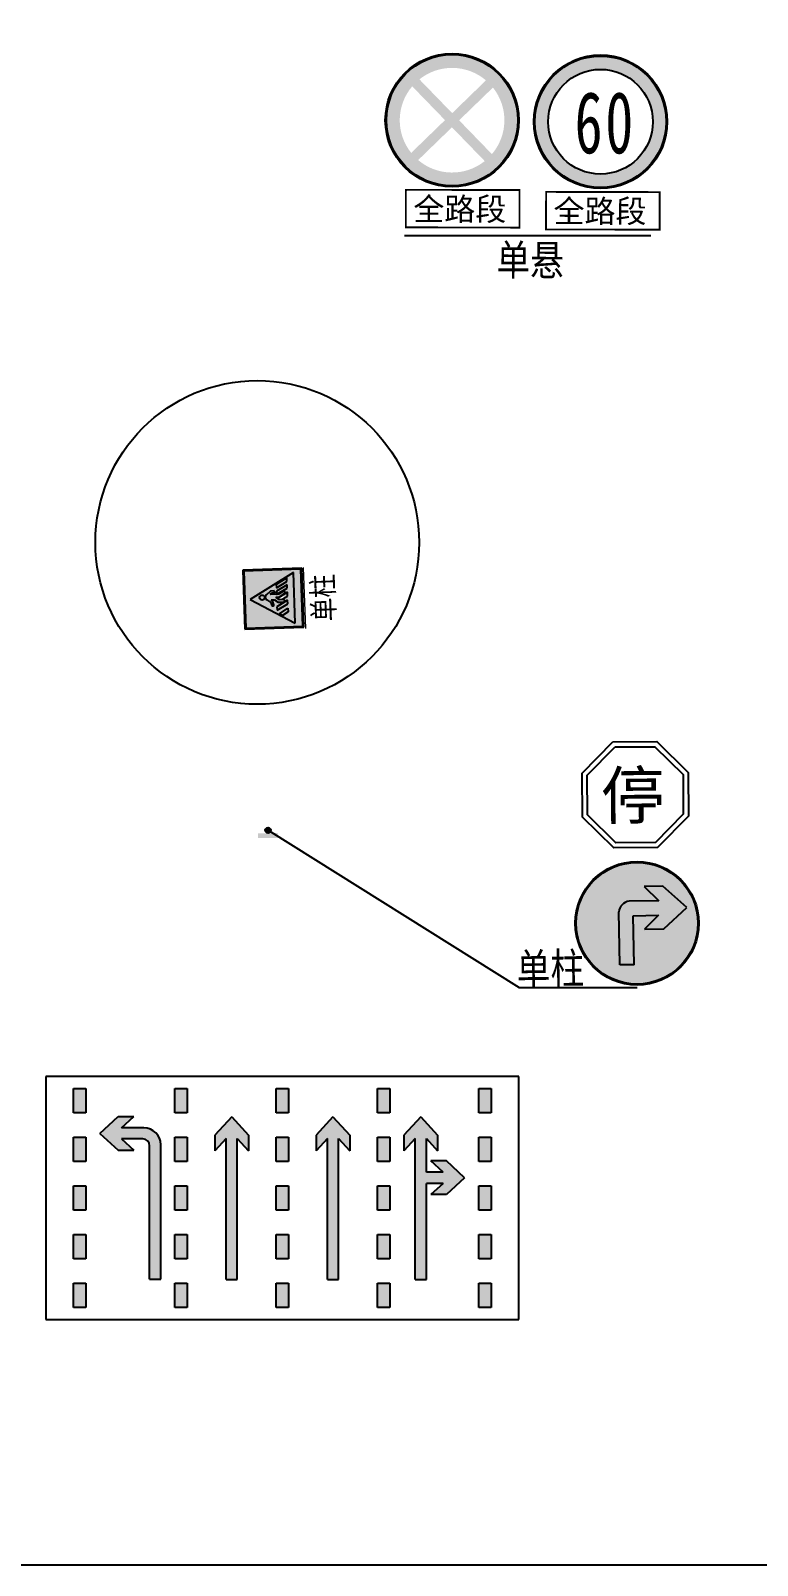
# Model space of a CAD drawing. Header units: millimetres. Extents: x 108070 to 108876, y 12470 to 12955.
# Drawn here: x 108422 to 108457.2, y 12720.9 to 12795.4 of the extents above; entities that cross this region are included whole.
import ezdxf

# ---------------------------------------------------------------- set-up
doc = ezdxf.new("R2010")
doc.units = ezdxf.units.MM
doc.header["$LTSCALE"] = 10
doc.layers.add('@-交通标志', color=7, linetype='CONTINUOUS')
doc.layers.add('@-设计标注', color=7, linetype='CONTINUOUS')
doc.styles.add('标线文字样式', font='simhei.ttf')
doc.styles.add('黑体', font='simhei.ttf')

# ---------------------------------------------------------------- blocks, each defined once
blk = doc.blocks.new('A$C4F5065A2')
at = {"layer": '@-交通标志', "color": 1}
for points in [[(57.87978992587887, 197.613970463397), (139.7341770728235, 197.613970463397), (197.6139692942379, 139.7341782419535), (197.6139692942379, 57.8797910950525), (139.7341770728235, -1.1263909983e-06), (57.87978992587887, -1.1263909983e-06), (-2.2955355234e-06, 57.8797910950525), (-2.2955355234e-06, 139.7341782419535)], [(61.80538213893306, 188.1367525022797), (135.8085848597693, 188.1367525022797), (188.1367513331352, 135.8085860288847), (188.1367513331352, 61.80538330810668), (135.8085848597693, 9.477216834711724), (61.80538213893306, 9.477216834711724), (9.477215665567199, 61.80538330810668), (9.477215665567199, 135.8085860288993)]]:
    blk.add_lwpolyline(points, close=True, dxfattribs=at)
at = {"layer": '@-交通标志', "color": 7, "style": '黑体'}
blk.add_text('停', height=87.15147673553517, dxfattribs=at).set_placement((34.42126248020213, 53.70877413780545))
blk = doc.blocks.new('A$C5B26788E')
at = {"layer": '@-交通标志'}
h = blk.add_hatch(color=7, dxfattribs=at)
edge = h.paths.add_edge_path(flags=0)
edge.add_arc((2.999999796855263, 3.000000271405952), 2.949999999991716, 90.84636873261128, 450.8463687326113)
edge = h.paths.add_edge_path(flags=0)
edge.add_arc((2.999999796855263, 3.000000271405952), 2.999999999991576, 90.84636873261128, 450.8463687326113)
h = blk.add_hatch(color=5, dxfattribs=at)
edge = h.paths.add_edge_path(flags=0)
edge.add_arc((2.999999796855263, 3.000000271405952), 2.949999999991716, 90.84636873261128, 450.8463687326113)
h = blk.add_hatch(color=256, dxfattribs=at)
edge = h.paths.add_edge_path()
edge.add_line((2.612671546783531, 4.038649704640193), (3.291072596941376, 3.360147339068135))
edge.add_line((3.291072596941376, 3.360147339068135), (3.27715350408107, 4.302345767066072))
edge.add_line((3.27715350408107, 4.302345767066072), (2.233570009222603, 5.417407731405547))
edge.add_line((2.233570009222603, 5.417407731405547), (1.201065784931416, 4.258376001560464))
edge.add_line((1.201065784931416, 4.258376001560464), (1.214423316283501, 3.354190277668749))
edge.add_line((1.214423316283501, 3.354190277668749), (1.908234947753954, 4.056027012424238))
edge.add_line((1.908234947753954, 4.056027012424238), (1.918730165445595, 2.612627817876273))
edge.add_ellipse((2.511213884863537, 2.718129018754553), major_axis=(-0.4255393412829754, 0.4255393412829755), ratio=0.9999999999552934, start_angle=55.09660470038499, end_angle=128.8823370456881)
edge.add_line((2.447079325400409, 2.119752698175944), (5.018493077426683, 2.173511002076339))
edge.add_line((5.018493077426683, 2.173511002076339), (5.022123559494503, 2.854593070325791))
edge.add_line((5.022123559494503, 2.854593070325791), (2.630685520518455, 2.819264367657524))
edge.add_line((2.630685520518455, 2.819264367657524), (2.612671546783531, 4.038649704640193))
at = {"layer": '@-交通标志', "color": 7}
for p, q in [((2.233570009222603, 5.417407731405547), (1.201065784931416, 4.258376001560464)), ((3.27715350408107, 4.302345767066072), (2.233570009222603, 5.417407731405547)), ((1.201065784931416, 4.258376001560464), (1.214423316283501, 3.354190277668749)), ((1.214423316283501, 3.354190277668749), (1.908234947753954, 4.056027012424238)), ((1.908234947753954, 4.056027012424238), (1.918730165445595, 2.612627817876273)), ((2.612671546783531, 4.038649704640193), (3.291072596941376, 3.360147339068135)), ((2.630685520518455, 2.819264367657524), (2.612671546783531, 4.038649704640193)), ((3.291072596941376, 3.360147339068135), (3.27715350408107, 4.302345767066072)), ((5.022123559494503, 2.854593070325791), (2.630685520518455, 2.819264367657524)), ((5.022123559494503, 2.854593070325791), (5.018493077426683, 2.173511002076339)), ((5.018493077426683, 2.173511002076339), (2.447079325400409, 2.119752698175944))]:
    blk.add_line(p, q, dxfattribs=at)
at = {"layer": '@-交通标志'}
blk.add_circle((2.999999796855263, 3.000000271405952), 2.999999999991576, dxfattribs=at)
at = {"layer": '@-交通标志', "color": 5}
blk.add_circle((2.999999796855263, 3.000000271405952), 2.949999999991716, dxfattribs=at)
at = {"layer": '@-交通标志', "color": 7}
blk.add_ellipse((2.511213884863537, 2.718129018754553), major_axis=(-0.4255393412829754, 0.4255393412829755), ratio=0.9999999999552934, start_param=0.9616171586915021, end_param=2.249421129112319, dxfattribs=at)
blk = doc.blocks.new('A$C4A21586F')
at = {"layer": '@-交通标志'}
h = blk.add_hatch(color=1, dxfattribs=at)
h.paths.add_polyline_path([(6.376448228402296, 3.811885917957625, 1), (0.1035507911874447, 2.668113898418596, 1)])
h.paths.add_polyline_path([(1.022139779670397, 4.478350030656657), (2.901919610245386, 3.178355933565399), (1.601925514085451, 1.298576101593426, -0.3591401710586823)], flags=16)
h.paths.add_polyline_path([(2.001649386627832, 1.022140174105516), (3.301643482787767, 2.901920006077489), (5.181423320813337, 1.60192590852057, -0.3591401710587594)], flags=16)
h.paths.add_polyline_path([(1.298575706226984, 4.878073907855651, -0.3591401710587594), (4.478349632961908, 5.457859642270705), (3.178355536801973, 3.578079810764393)], flags=16)
h.paths.add_polyline_path([(3.578079409344355, 3.301643883276483), (4.87807351295487, 5.181423714782795, -0.3591401710586037), (5.457859247369925, 2.001649785719565)], flags=16)
at = {"layer": '@-交通标志', "color": 1}
for radius in [3.239999999891225, 3.188159999892965]:
    blk.add_circle((3.23999950979487, 3.239999908420941, 646.5399999999998), radius, dxfattribs=at)
blk = doc.blocks.new('A$C75DF3F3A')
at = {"layer": '@-交通标志', "rotation": 348.7900695939078}
blk.add_blockref('A$C4A21586F', (-0.568177147913957, 0.6915635196510266), dxfattribs=at)
blk = doc.blocks.new('A$C4EC147D4')
at = {"layer": '@-交通标志', "const_width": 0.0899999999969785, "elevation": 646.5399999999998}
blk.add_lwpolyline([(0.04877985588973388, 1.879081205814146), (5.563447900334722, 1.86792056633567), (5.559758842995507, 0.04509094027343963), (0.04509079856507014, 0.05625157974645845)], close=True, dxfattribs=at)
at = {"layer": '@-交通标志', "style": '黑体'}
blk.add_text('全路段', height=1.102898292757679, rotation=359.8840445647007, dxfattribs=at).set_placement((0.4072755151282763, 0.3967908473168791, 646.5399999999998))
blk = doc.blocks.new('A$C369A65E7')
at = {"layer": '@-交通标志'}
h = blk.add_hatch(color=1, dxfattribs=at)
h.paths.add_polyline_path([(3.257480508240405, 6.428112427105589, 1), (3.22252004762413, 0.05188826919038547, 1)])
h.paths.add_polyline_path([(3.253927612313419, 5.780122167696391, 1), (3.226072936158744, 0.6998785295927519, 1)], flags=16)
at = {"layer": '@-交通标志', "color": 1}
for radius in [3.239999999891225, 3.188159999892965, 2.540159999914719]:
    blk.add_circle((3.240000277888612, 3.240000347919704, 646.5399999999998), radius, dxfattribs=at)
blk = doc.blocks.new('A$C61B13433')
at = {"layer": '@-交通标志', "linetype": 'ByBlock', "lineweight": -3}
for points in [[(0.1324567483885739, 0, 1), (-0.1324567483885739, 0, 1)], [(0.5444273818575311, -0.2349370551073662), (0.4803246297815349, -0.007809696993717807), (-0.4397338052804116, -0.2674802106848801), (-0.3756310532044154, -0.4946075687985285)]]:
    blk.add_hatch(color=14, dxfattribs=at).paths.add_polyline_path(points)
at = {"layer": '@-交通标志', "color": 14}
blk.add_circle((0, 0), 0.1324567483885739, dxfattribs=at)
blk = doc.blocks.new('A$C56E264BF')
at = {"layer": '@-交通标志'}
h = blk.add_hatch(color=256, dxfattribs=at)
h.paths.add_polyline_path([(1.934357120422646, 11.21271415567026), (1.344214270124212, 11.21271415567026), (1.344214270124212, 10.03242845507339), (1.934357120422646, 10.03242845507339)])
h.paths.add_polyline_path([(1.344214270124212, 7.671857053879648), (1.934357120422646, 7.671857053879648), (1.934357120422646, 8.852142754476517), (1.344214270124212, 8.852142754476517)])
h.paths.add_polyline_path([(1.344214270124212, 5.31128565268591), (1.934357120422646, 5.31128565268591), (1.934357120422646, 6.491571353282779), (1.344214270124212, 6.491571353282779)])
h.paths.add_polyline_path([(1.934357120422646, 4.130999952089041), (1.344214270124212, 4.130999952089041), (1.344214270124212, 2.950714251492172), (1.934357120422646, 2.950714251492172)])
h.paths.add_polyline_path([(1.934357120422646, 1.770428550895303), (1.344214270124212, 1.770428550895303), (1.344214270124212, 0.5901428502984345), (1.934357120422646, 0.5901428502984345)])
h.paths.add_polyline_path([(6.852214206242934, 1.770428550895303), (6.262071355944499, 1.770428550895303), (6.262071355944499, 0.5901428502984345), (6.852214206242934, 0.5901428502984345)])
h.paths.add_polyline_path([(6.852214206242934, 4.130999952089041), (6.262071355944499, 4.130999952089041), (6.262071355944499, 2.950714251492172), (6.852214206242934, 2.950714251492172)])
h.paths.add_polyline_path([(6.852214206242934, 6.491571353282779), (6.262071355944499, 6.491571353282779), (6.262071355944499, 5.31128565268591), (6.852214206242934, 5.31128565268591)])
h.paths.add_polyline_path([(6.852214206242934, 8.852142754476517), (6.262071355944499, 8.852142754476517), (6.262071355944499, 7.671857053879648), (6.852214206242934, 7.671857053879648)])
h.paths.add_polyline_path([(6.852214206242934, 11.21271415567026), (6.262071355944499, 11.21271415567026), (6.262071355944499, 10.03242845507339), (6.852214206242934, 10.03242845507339)])
h.paths.add_polyline_path([(5.032607084489428, 1.967142834328115), (5.573571363929659, 1.967142834328115), (5.573571363929659, 8.491153799730455, 0.4142135623730951), (4.753928516292945, 9.31079664736717), (3.669049243166228, 9.31079664736717), (4.235960169375176, 9.835714171640575), (3.481888749549398, 9.835714171640575), (2.622857112437487, 9.040314507647054), (3.508071387885138, 8.220671660010339), (4.262142807710916, 8.220671660010339), (3.669049243166228, 8.769832367926938), (4.704749945434742, 8.769832367926938, -0.4142135623730951), (5.032607084489428, 8.441975228872252)])
h.paths.add_polyline_path([(8.745589184283745, 8.78952204091729), (8.745589184283745, 8.417732045229059), (8.745589184283745, 1.967142834328115), (9.286553463723976, 1.967142834328115), (9.286553463723976, 8.78952204091729), (9.835714171640575, 8.196428476367146), (9.835714171640575, 8.950499896192923), (9.01607132400386, 9.835714171640575), (8.196428476367146, 8.950499896192923), (8.196428476367146, 8.196428476367146)])
h.paths.add_polyline_path([(11.17992844176479, 10.03242845507339), (11.77007129206322, 10.03242845507339), (11.77007129206322, 11.21271415567026), (11.17992844176479, 11.21271415567026)])
h.paths.add_polyline_path([(11.17992844176479, 7.671857053879648), (11.77007129206322, 7.671857053879648), (11.77007129206322, 8.852142754476517), (11.17992844176479, 8.852142754476517)])
h.paths.add_polyline_path([(11.17992844176479, 5.31128565268591), (11.77007129206322, 5.31128565268591), (11.77007129206322, 6.491571353282779), (11.17992844176479, 6.491571353282779)])
h.paths.add_polyline_path([(11.77007129206322, 4.130999952089041), (11.17992844176479, 4.130999952089041), (11.17992844176479, 2.950714251492172), (11.77007129206322, 2.950714251492172)])
h.paths.add_polyline_path([(11.17992844176479, 1.770428550895303), (11.17992844176479, 0.5901428502984345), (11.77007129206322, 0.5901428502984345), (11.77007129206322, 1.770428550895303)])
h.paths.add_polyline_path([(14.20441054954426, 8.78952204091729), (14.75357125746086, 8.196428476367146), (14.75357125746086, 8.950499896192923), (13.93392840982415, 9.835714171640575), (13.11428556218743, 8.950499896192923), (13.11428556218743, 8.196428476367146), (13.66344627010403, 8.78952204091729), (13.66344627010403, 8.417732045229059), (13.66344627010403, 1.967142834328115), (14.20441054954426, 1.967142834328115)])
h.paths.add_polyline_path([(16.09778552758507, 10.03242845507339), (16.68792837788351, 10.03242845507339), (16.68792837788351, 11.21271415567026), (16.09778552758507, 11.21271415567026)])
h.paths.add_polyline_path([(16.09778552758507, 7.671857053879648), (16.68792837788351, 7.671857053879648), (16.68792837788351, 8.852142754476517), (16.09778552758507, 8.852142754476517)])
h.paths.add_polyline_path([(16.09778552758507, 5.31128565268591), (16.68792837788351, 5.31128565268591), (16.68792837788351, 6.491571353282779), (16.09778552758507, 6.491571353282779)])
h.paths.add_polyline_path([(16.09778552758507, 2.950714251492172), (16.68792837788351, 2.950714251492172), (16.68792837788351, 4.130999952089041), (16.09778552758507, 4.130999952089041)])
h.paths.add_polyline_path([(16.68792837788351, 1.770428550895303), (16.09778552758507, 1.770428550895303), (16.09778552758507, 0.5901428502984345), (16.68792837788351, 0.5901428502984345)])
h = blk.add_hatch(color=256, dxfattribs=at)
h.paths.add_polyline_path([(18.46655335725518, 8.78952204091729), (19.01571406517178, 8.196428476367146), (19.01571406517178, 8.950499896192923), (18.19607121753506, 9.835714171640575), (17.37642836989835, 8.950499896192923), (17.37642836989835, 8.196428476367146), (17.92558907781495, 8.78952204091729), (17.92558907781495, 8.417732045229059), (17.92558907781495, 1.967142834328115), (18.46655335725518, 1.967142834328115), (18.46655335725518, 6.614517780428287), (19.28095049066178, 6.614517780428287), (18.68785692611709, 6.065357072511688), (19.44192834594287, 6.065357072511688), (20.32714262139052, 6.884999920148402), (19.44192834594287, 7.704642767785117), (18.68785692611709, 7.704642767785117), (19.28095049066178, 7.155482059868518), (18.46655335725518, 7.155482059868518)])
h.paths.add_polyline_path([(21.6057854637038, 11.21271415567026), (21.01564261340536, 11.21271415567026), (21.01564261340536, 10.03242845507339), (21.6057854637038, 10.03242845507339)])
h.paths.add_polyline_path([(21.6057854637038, 8.852142754476517), (21.01564261340536, 8.852142754476517), (21.01564261340536, 7.671857053879648), (21.6057854637038, 7.671857053879648)])
h.paths.add_polyline_path([(21.6057854637038, 6.491571353282779), (21.01564261340536, 6.491571353282779), (21.01564261340536, 5.31128565268591), (21.6057854637038, 5.31128565268591)])
h.paths.add_polyline_path([(21.6057854637038, 4.130999952089041), (21.01564261340536, 4.130999952089041), (21.01564261340536, 2.950714251492172), (21.6057854637038, 2.950714251492172)])
blk.add_hatch(color=256, dxfattribs=at).paths.add_polyline_path([(21.6057854637038, 1.770428550895303), (21.01564261340536, 1.770428550895303), (21.01564261340536, 0.5901428502984345), (21.6057854637038, 0.5901428502984345)])
for p, q in [((22.94999973382801, 11.80285700596869), (0, 11.80285700596869)), ((0, 11.80285700596869), (0, 0)), ((1.344214270124212, 11.21271415567026), (1.934357120422646, 11.21271415567026)), ((1.344214270124212, 10.03242845507339), (1.344214270124212, 11.21271415567026)), ((1.934357120422646, 11.21271415567026), (1.934357120422646, 10.03242845507339)), ((6.262071355944499, 11.21271415567026), (6.852214206242934, 11.21271415567026)), ((6.262071355944499, 10.03242845507339), (6.262071355944499, 11.21271415567026)), ((6.852214206242934, 11.21271415567026), (6.852214206242934, 10.03242845507339)), ((11.17992844176479, 11.21271415567026), (11.77007129206322, 11.21271415567026)), ((11.17992844176479, 10.03242845507339), (11.17992844176479, 11.21271415567026)), ((11.77007129206322, 11.21271415567026), (11.77007129206322, 10.03242845507339)), ((16.09778552758507, 11.21271415567026), (16.68792837788351, 11.21271415567026)), ((16.09778552758507, 10.03242845507339), (16.09778552758507, 11.21271415567026)), ((16.68792837788351, 11.21271415567026), (16.68792837788351, 10.03242845507339)), ((21.01564261340536, 11.21271415567026), (21.6057854637038, 11.21271415567026)), ((21.01564261340536, 10.03242845507339), (21.01564261340536, 11.21271415567026)), ((21.6057854637038, 11.21271415567026), (21.6057854637038, 10.03242845507339)), ((22.94999973382801, 0), (22.94999973382801, 11.80285700596869)), ((1.934357120422646, 10.03242845507339), (1.344214270124212, 10.03242845507339)), ((2.622857112437487, 9.040314507647054), (3.508071387885138, 9.859957355283768)), ((3.508071387885138, 9.859957355283768), (4.262142807710916, 9.859957355283768)), ((3.669049243166228, 9.31079664736717), (4.262142807710916, 9.859957355283768)), ((6.852214206242934, 10.03242845507339), (6.262071355944499, 10.03242845507339)), ((9.01607132400386, 9.835714171640575), (8.196428476367146, 8.950499896192923)), ((9.01607132400386, 9.835714171640575), (9.835714171640575, 8.950499896192923)), ((11.77007129206322, 10.03242845507339), (11.17992844176479, 10.03242845507339)), ((13.93392840982415, 9.835714171640575), (13.11428556218743, 8.950499896192923)), ((13.93392840982415, 9.835714171640575), (14.75357125746086, 8.950499896192923)), ((16.68792837788351, 10.03242845507339), (16.09778552758507, 10.03242845507339)), ((18.19607121753506, 9.835714171640575), (17.37642836989835, 8.950499896192923)), ((18.19607121753506, 9.835714171640575), (19.01571406517178, 8.950499896192923)), ((21.6057854637038, 10.03242845507339), (21.01564261340536, 10.03242845507339)), ((2.622857112437487, 9.040314507647054), (3.508071387885138, 8.220671660010339)), ((4.753928516292945, 9.31079664736717), (3.669049243166228, 9.31079664736717)), ((8.196428476367146, 8.950499896192923), (8.196428476367146, 8.196428476367146)), ((9.835714171640575, 8.950499896192923), (9.835714171640575, 8.196428476367146)), ((13.11428556218743, 8.950499896192923), (13.11428556218743, 8.196428476367146)), ((14.75357125746086, 8.950499896192923), (14.75357125746086, 8.196428476367146)), ((17.37642836989835, 8.950499896192923), (17.37642836989835, 8.196428476367146)), ((19.01571406517178, 8.950499896192923), (19.01571406517178, 8.196428476367146)), ((1.344214270124212, 8.852142754476517), (1.934357120422646, 8.852142754476517)), ((1.344214270124212, 7.671857053879648), (1.344214270124212, 8.852142754476517)), ((1.934357120422646, 8.852142754476517), (1.934357120422646, 7.671857053879648)), ((3.508071387885138, 8.220671660010339), (4.262142807710916, 8.220671660010339)), ((4.704749945434742, 8.769832367926938), (3.669049243166228, 8.769832367926938)), ((3.669049243166228, 8.769832367926938), (4.262142807710916, 8.220671660010339)), ((5.032607084489428, 1.967142834328115), (5.032607084489428, 8.441975228872252)), ((5.573571363929659, 1.967142834328115), (5.573571363929659, 8.491153799730455)), ((6.262071355944499, 8.852142754476517), (6.852214206242934, 8.852142754476517)), ((6.262071355944499, 7.671857053879648), (6.262071355944499, 8.852142754476517)), ((6.852214206242934, 8.852142754476517), (6.852214206242934, 7.671857053879648)), ((8.745589184283745, 8.78952204091729), (8.196428476367146, 8.196428476367146)), ((8.745589184283745, 8.417732045229059), (8.745589184283745, 8.78952204091729)), ((8.745589184283745, 1.942899650686741), (8.745589184283745, 8.417732045229059)), ((9.286553463723976, 1.942899650686741), (9.286553463723976, 8.78952204091729)), ((9.286553463723976, 8.78952204091729), (9.835714171640575, 8.196428476367146)), ((11.17992844176479, 8.852142754476517), (11.77007129206322, 8.852142754476517)), ((11.17992844176479, 7.671857053879648), (11.17992844176479, 8.852142754476517)), ((11.77007129206322, 8.852142754476517), (11.77007129206322, 7.671857053879648)), ((13.66344627010403, 8.78952204091729), (13.11428556218743, 8.196428476367146)), ((13.66344627010403, 8.417732045229059), (13.66344627010403, 8.78952204091729)), ((13.66344627010403, 1.942899650686741), (13.66344627010403, 8.417732045229059)), ((14.20441054954426, 8.78952204091729), (14.75357125746086, 8.196428476367146)), ((14.20441054954426, 1.942899650686741), (14.20441054954426, 8.78952204091729)), ((16.09778552758507, 8.852142754476517), (16.68792837788351, 8.852142754476517)), ((16.09778552758507, 7.671857053879648), (16.09778552758507, 8.852142754476517)), ((16.68792837788351, 8.852142754476517), (16.68792837788351, 7.671857053879648)), ((17.92558907781495, 8.78952204091729), (17.37642836989835, 8.196428476367146)), ((17.92558907781495, 8.417732045229059), (17.92558907781495, 8.78952204091729)), ((17.92558907781495, 1.942899650686741), (17.92558907781495, 8.417732045229059)), ((18.46655335725518, 7.155482059868518), (18.46655335725518, 8.78952204091729)), ((18.46655335725518, 8.78952204091729), (19.01571406517178, 8.196428476367146)), ((21.01564261340536, 8.852142754476517), (21.6057854637038, 8.852142754476517)), ((21.01564261340536, 7.671857053879648), (21.01564261340536, 8.852142754476517)), ((21.6057854637038, 8.852142754476517), (21.6057854637038, 7.671857053879648)), ((1.934357120422646, 7.671857053879648), (1.344214270124212, 7.671857053879648)), ((6.852214206242934, 7.671857053879648), (6.262071355944499, 7.671857053879648)), ((11.77007129206322, 7.671857053879648), (11.17992844176479, 7.671857053879648)), ((16.68792837788351, 7.671857053879648), (16.09778552758507, 7.671857053879648)), ((19.28095049066178, 7.155482059868518), (18.68785692611709, 7.704642767785117)), ((19.44192834594287, 7.704642767785117), (18.68785692611709, 7.704642767785117)), ((20.32714262139052, 6.884999920148402), (19.44192834594287, 7.704642767785117)), ((21.6057854637038, 7.671857053879648), (21.01564261340536, 7.671857053879648)), ((19.28095049066178, 7.155482059868518), (18.46655335725518, 7.155482059868518)), ((20.32714262139052, 6.884999920148402), (19.44192834594287, 6.065357072511688)), ((1.344214270124212, 6.491571353282779), (1.934357120422646, 6.491571353282779)), ((1.344214270124212, 5.31128565268591), (1.344214270124212, 6.491571353282779)), ((1.934357120422646, 6.491571353282779), (1.934357120422646, 5.31128565268591)), ((6.262071355944499, 6.491571353282779), (6.852214206242934, 6.491571353282779)), ((6.262071355944499, 5.31128565268591), (6.262071355944499, 6.491571353282779)), ((6.852214206242934, 6.491571353282779), (6.852214206242934, 5.31128565268591)), ((11.17992844176479, 6.491571353282779), (11.77007129206322, 6.491571353282779)), ((11.17992844176479, 5.31128565268591), (11.17992844176479, 6.491571353282779)), ((11.77007129206322, 6.491571353282779), (11.77007129206322, 5.31128565268591)), ((16.09778552758507, 6.491571353282779), (16.68792837788351, 6.491571353282779)), ((16.09778552758507, 5.31128565268591), (16.09778552758507, 6.491571353282779)), ((16.68792837788351, 6.491571353282779), (16.68792837788351, 5.31128565268591)), ((18.46655335725518, 1.942899650686741), (18.46655335725518, 6.614517780428287)), ((19.28095049066178, 6.614517780428287), (18.46655335725518, 6.614517780428287)), ((19.28095049066178, 6.614517780428287), (18.68785692611709, 6.065357072511688)), ((19.44192834594287, 6.065357072511688), (18.68785692611709, 6.065357072511688)), ((21.01564261340536, 6.491571353282779), (21.6057854637038, 6.491571353282779)), ((21.01564261340536, 5.31128565268591), (21.01564261340536, 6.491571353282779)), ((21.6057854637038, 6.491571353282779), (21.6057854637038, 5.31128565268591)), ((1.934357120422646, 5.31128565268591), (1.344214270124212, 5.31128565268591)), ((6.852214206242934, 5.31128565268591), (6.262071355944499, 5.31128565268591)), ((11.77007129206322, 5.31128565268591), (11.17992844176479, 5.31128565268591)), ((16.68792837788351, 5.31128565268591), (16.09778552758507, 5.31128565268591)), ((21.6057854637038, 5.31128565268591), (21.01564261340536, 5.31128565268591)), ((1.344214270124212, 4.130999952089041), (1.934357120422646, 4.130999952089041)), ((1.344214270124212, 2.950714251492172), (1.344214270124212, 4.130999952089041)), ((1.934357120422646, 4.130999952089041), (1.934357120422646, 2.950714251492172)), ((6.262071355944499, 4.130999952089041), (6.852214206242934, 4.130999952089041)), ((6.262071355944499, 2.950714251492172), (6.262071355944499, 4.130999952089041)), ((6.852214206242934, 4.130999952089041), (6.852214206242934, 2.950714251492172)), ((11.17992844176479, 4.130999952089041), (11.77007129206322, 4.130999952089041)), ((11.17992844176479, 2.950714251492172), (11.17992844176479, 4.130999952089041)), ((11.77007129206322, 4.130999952089041), (11.77007129206322, 2.950714251492172)), ((16.09778552758507, 4.130999952089041), (16.68792837788351, 4.130999952089041)), ((16.09778552758507, 2.950714251492172), (16.09778552758507, 4.130999952089041)), ((16.68792837788351, 4.130999952089041), (16.68792837788351, 2.950714251492172)), ((21.01564261340536, 4.130999952089041), (21.6057854637038, 4.130999952089041)), ((21.01564261340536, 2.950714251492172), (21.01564261340536, 4.130999952089041)), ((21.6057854637038, 4.130999952089041), (21.6057854637038, 2.950714251492172)), ((1.934357120422646, 2.950714251492172), (1.344214270124212, 2.950714251492172)), ((6.852214206242934, 2.950714251492172), (6.262071355944499, 2.950714251492172)), ((11.77007129206322, 2.950714251492172), (11.17992844176479, 2.950714251492172)), ((16.68792837788351, 2.950714251492172), (16.09778552758507, 2.950714251492172)), ((21.6057854637038, 2.950714251492172), (21.01564261340536, 2.950714251492172)), ((1.344214270124212, 1.770428550895303), (1.934357120422646, 1.770428550895303)), ((1.344214270124212, 0.5901428502984345), (1.344214270124212, 1.770428550895303)), ((1.934357120422646, 1.770428550895303), (1.934357120422646, 0.5901428502984345)), ((5.032607084489428, 1.967142834328115), (5.573571363929659, 1.967142834328115)), ((6.262071355944499, 1.770428550895303), (6.852214206242934, 1.770428550895303)), ((6.262071355944499, 0.5901428502984345), (6.262071355944499, 1.770428550895303)), ((6.852214206242934, 1.770428550895303), (6.852214206242934, 0.5901428502984345)), ((8.745589184283745, 1.942899650686741), (9.286553463723976, 1.942899650686741)), ((11.17992844176479, 1.770428550895303), (11.77007129206322, 1.770428550895303)), ((11.17992844176479, 0.5901428502984345), (11.17992844176479, 1.770428550895303)), ((11.77007129206322, 1.770428550895303), (11.77007129206322, 0.5901428502984345)), ((13.66344627010403, 1.942899650686741), (14.20441054954426, 1.942899650686741)), ((16.09778552758507, 1.770428550895303), (16.68792837788351, 1.770428550895303)), ((16.09778552758507, 0.5901428502984345), (16.09778552758507, 1.770428550895303)), ((16.68792837788351, 1.770428550895303), (16.68792837788351, 0.5901428502984345)), ((17.92558907781495, 1.942899650686741), (18.46655335725518, 1.942899650686741)), ((21.01564261340536, 1.770428550895303), (21.6057854637038, 1.770428550895303)), ((21.01564261340536, 0.5901428502984345), (21.01564261340536, 1.770428550895303)), ((21.6057854637038, 1.770428550895303), (21.6057854637038, 0.5901428502984345)), ((0, 0), (22.94999973382801, 0)), ((1.934357120422646, 0.5901428502984345), (1.344214270124212, 0.5901428502984345)), ((6.852214206242934, 0.5901428502984345), (6.262071355944499, 0.5901428502984345)), ((11.77007129206322, 0.5901428502984345), (11.17992844176479, 0.5901428502984345)), ((16.68792837788351, 0.5901428502984345), (16.09778552758507, 0.5901428502984345)), ((21.6057854637038, 0.5901428502984345), (21.01564261340536, 0.5901428502984345))]:
    blk.add_line(p, q, dxfattribs=at)
for centre, radius in [((4.753928516292945, 8.491153799730455), 0.8196428476367146), ((4.704749945434742, 8.441975228872252), 0.3278571390546858)]:
    blk.add_arc(centre, radius, 0, 90, dxfattribs=at)
blk = doc.blocks.new('352')
at = {"layer": '@-交通标志'}
h = blk.add_hatch(color=5, dxfattribs=at)
h.paths.add_polyline_path([(558682.1227080894, 4300761.261268895), (558682.1113411464, 4300758.494955127), (558684.8741803032, 4300758.483602461), (558684.8855472454, 4300761.249916228)])
h.paths.add_polyline_path([(558684.6173136815, 4300759.862577248), (558682.4746954234, 4300758.637247095), (558682.4848375134, 4300761.105474015)], flags=16)
at = {"layer": '@-交通标志', "true_color": 0xffffff}
h = blk.add_hatch(color=7, dxfattribs=at)
h.paths.add_polyline_path([(558684.6173136608, 4300759.862577276), (558682.4848374916, 4300761.105474042), (558682.4746954016, 4300758.637247122)])
h.paths.add_polyline_path([(558684.160679043, 4300759.783474484, -1), (558683.9201489312, 4300759.811542819, -1)], flags=16)
h.paths.add_polyline_path([(558683.4376015154, 4300759.587587516, 0.4543393022723173), (558683.4388757849, 4300759.496923308), (558683.6161606144, 4300759.496194833), (558683.8381035228, 4300759.675023866, 0.4997538459862806), (558683.8211553174, 4300759.922197307), (558683.6290415758, 4300760.046689293), (558683.5800906509, 4300760.198538166, 0.7099010046636433), (558683.4795219005, 4300760.170929546), (558683.5464113067, 4300759.976149981), (558683.6137328807, 4300759.928071338), (558683.4523484004, 4300759.928734476), (558683.269145855, 4300760.056672409), (558682.9921165406, 4300760.057528725, 0.6313025963963962), (558682.9916017904, 4300759.932256573), (558683.2109926178, 4300759.931355082), (558683.3751299896, 4300759.799095041), (558683.2186858372, 4300759.79973788), (558682.9376179443, 4300759.619292775, 0.8273582117400655), (558683.0064102062, 4300759.528351106), (558683.2241624974, 4300759.662732546), (558683.6382464367, 4300759.661031052), (558683.5523090439, 4300759.587203764)], flags=16)
h.paths.add_polyline_path([(558683.3366460605, 4300759.652982571), (558683.3360742071, 4300759.51381366), (558682.8072036961, 4300759.225907029), (558682.8078375596, 4300759.38016651), (558683.3232446944, 4300759.653037638)], flags=16)
h.paths.add_polyline_path([(558683.2738232627, 4300759.856128884), (558682.8086298875, 4300759.572990881), (558682.8094359924, 4300759.769168702), (558683.0696867665, 4300759.913977615), (558683.2120762228, 4300759.913392528)], flags=16)
h.paths.add_polyline_path([(558683.3375144182, 4300760.269048004), (558682.8085956809, 4300759.969404225), (558682.8092915502, 4300760.138754327), (558683.338203398, 4300760.436721382)], flags=16)
h.paths.add_polyline_path([(558683.33376289, 4300759.345254214), (558683.33312214, 4300759.189317983), (558682.8058854591, 4300758.891344044), (558682.8065951071, 4300759.064047621)], flags=16)
h.paths.add_polyline_path([(558683.2317366195, 4300760.618249143), (558682.810159665, 4300760.350022743), (558682.810931321, 4300760.537816917), (558683.0913737116, 4300760.704340747)], flags=16)
at = {"layer": '@-交通标志', "true_color": 0x000000}
h = blk.add_hatch(color=18, dxfattribs=at)
edge = h.paths.add_edge_path()
edge.add_arc((558684.0404139871, 4300759.797508653), 0.1210811357809534, -90.23543036008564, 269.7645696399144)
h.paths.add_polyline_path([(558683.0696867665, 4300759.913977615), (558682.8094359924, 4300759.769168702), (558682.8086298875, 4300759.572990881), (558683.2738232627, 4300759.856128884), (558683.2120762228, 4300759.913392528)])
h.paths.add_polyline_path([(558682.8092915502, 4300760.138754327), (558682.8085956809, 4300759.969404225), (558683.3375144182, 4300760.269048004), (558683.338203398, 4300760.436721382)])
h.paths.add_polyline_path([(558683.0913737116, 4300760.704340747), (558683.2317366195, 4300760.618249143), (558682.810159665, 4300760.350022743), (558682.810931321, 4300760.537816917)])
h.paths.add_polyline_path([(558682.8058854591, 4300758.891344044), (558683.33312214, 4300759.189317983), (558683.33376289, 4300759.345254214), (558682.8065951071, 4300759.064047621)])
h.paths.add_polyline_path([(558682.8072036961, 4300759.225907029), (558683.3360742071, 4300759.51381366), (558683.3366460605, 4300759.652982571), (558683.3232446944, 4300759.653037638), (558682.8078375596, 4300759.38016651)])
edge = h.paths.add_edge_path()
edge.add_line((558683.6161606144, 4300759.496194833), (558683.8298739359, 4300759.668392931))
edge.add_line((558683.4388757849, 4300759.496923308), (558683.6161606146, 4300759.496194835))
edge.add_line((558683.5523090439, 4300759.587203764), (558683.4376015136, 4300759.587587518))
edge.add_line((558683.6382464367, 4300759.661031052), (558683.5523090438, 4300759.587203763))
edge.add_line((558683.6137328807, 4300759.928071338), (558683.4523483994, 4300759.928734476))
edge.add_line((558683.5464113067, 4300759.976149981), (558683.6137328806, 4300759.928071338))
edge.add_line((558683.4795219005, 4300760.170929546), (558683.5464113067, 4300759.976149981))
edge.add_line((558683.6290415758, 4300760.046689293), (558683.5800906507, 4300760.198538166))
edge.add_line((558683.8210362925, 4300759.922274437), (558683.6290415763, 4300760.046689293))
edge.add_arc((558683.4778285123, 4300759.542811841), 0.0601919635284594, 131.9368995524257, 229.6735591186198)
edge.add_arc((558683.7368632958, 4300759.792249793), 0.1548919021556077, -53.09518480092535, 57.08251987619002)
edge.add_arc((558683.5346291309, 4300760.167165851), 0.05523560497511079, 34.60897662837891, 176.0928990945862)
edge.add_line((558683.3751299896, 4300759.799095041), (558683.2186858392, 4300759.799737879))
edge.add_line((558683.2109926178, 4300759.931355082), (558683.3751299886, 4300759.799095041))
edge.add_line((558682.9916017904, 4300759.932256573), (558683.2109926168, 4300759.931355083))
edge.add_line((558683.269145855, 4300760.056672409), (558682.9921165404, 4300760.057528727))
edge.add_line((558683.4523484004, 4300759.928734476), (558683.2691458565, 4300760.056672406))
edge.add_arc((558683.0216966073, 4300759.994770045), 0.06938034463297908, 115.2359214083729, 244.2932178714558)
edge.add_line((558683.0064102062, 4300759.528351106), (558683.2241624974, 4300759.662732546))
edge.add_line((558683.2186858372, 4300759.79973788), (558682.9376179434, 4300759.619292774))
edge.add_arc((558682.980683273, 4300759.580379701), 0.05804179345693839, 137.8995886104355, 296.3113261429734)
h = blk.add_hatch(color=18, dxfattribs=at)
edge = h.paths.add_edge_path()
edge.add_line((558683.6161606144, 4300759.496194833), (558683.8298739359, 4300759.668392931))
edge.add_arc((558683.7368632958, 4300759.792249793), 0.1548919021556077, -53.09518480092535, 57.08251987619002)
edge.add_line((558683.8210362925, 4300759.922274437), (558683.6290415763, 4300760.046689293))
edge.add_line((558683.6290415758, 4300760.046689293), (558683.5800906507, 4300760.198538166))
edge.add_arc((558683.5346291309, 4300760.167165851), 0.05523560497511079, 34.60897662837891, 176.0928990945862)
edge.add_line((558683.4795219005, 4300760.170929546), (558683.5464113067, 4300759.976149981))
edge.add_line((558683.5464113067, 4300759.976149981), (558683.6137328806, 4300759.928071338))
edge.add_line((558683.6137328807, 4300759.928071338), (558683.4523483994, 4300759.928734476))
edge.add_line((558683.4523484004, 4300759.928734476), (558683.2691458565, 4300760.056672406))
edge.add_line((558683.269145855, 4300760.056672409), (558682.9921165404, 4300760.057528727))
edge.add_arc((558683.0216966073, 4300759.994770045), 0.06938034463297908, 115.2359214083729, 244.2932178714558)
edge.add_line((558682.9916017904, 4300759.932256573), (558683.2109926168, 4300759.931355083))
edge.add_line((558683.2109926178, 4300759.931355082), (558683.3751299886, 4300759.799095041))
edge.add_line((558683.3751299896, 4300759.799095041), (558683.2186858392, 4300759.799737879))
edge.add_line((558683.2186858372, 4300759.79973788), (558682.9376179434, 4300759.619292774))
edge.add_arc((558682.980683273, 4300759.580379701), 0.05804179345693839, 137.8995886104355, 296.3113261429734)
edge.add_line((558683.0064102062, 4300759.528351106), (558683.2241624974, 4300759.662732546))
edge.add_line((558683.2241624974, 4300759.662732546), (558683.6382464363, 4300759.661031051))
edge.add_line((558683.6382464367, 4300759.661031052), (558683.5523090438, 4300759.587203763))
edge.add_line((558683.5523090439, 4300759.587203764), (558683.4376015136, 4300759.587587518))
edge.add_arc((558683.4778285123, 4300759.542811841), 0.0601919635284594, 131.9368995524257, 229.6735591186198)
edge.add_line((558683.4388757849, 4300759.496923308), (558683.6161606146, 4300759.496194835))
edge = h.paths.add_edge_path()
edge.add_line((558683.3366460605, 4300759.652982571), (558683.3232446936, 4300759.653037638))
edge.add_line((558683.3360742071, 4300759.51381366), (558683.3366460601, 4300759.65298257))
edge.add_line((558683.2120762228, 4300759.913392528), (558683.0696867685, 4300759.913977615))
edge.add_line((558683.2738232627, 4300759.856128884), (558683.2120762216, 4300759.913392527))
edge.add_line((558683.3375144182, 4300760.269048004), (558683.3382033982, 4300760.436721382))
at = {"layer": '@-交通标志', "color": 5}
for p, q in [((558682.0705000162, 4300761.313907793), (558682.0587022493, 4300758.442747052)), ((558684.9381861445, 4300761.302124304), (558682.0705000162, 4300761.313907793)), ((558682.1227080706, 4300761.261268922), (558682.1113411257, 4300758.494955154)), ((558682.1227080706, 4300761.261268922), (558682.1113411257, 4300758.494955154)), ((558684.8855472264, 4300761.249916255), (558682.1227080706, 4300761.261268922)), ((558684.8855472264, 4300761.249916255), (558682.1227080706, 4300761.261268922)), ((558684.8741802815, 4300758.483602487), (558684.8855472264, 4300761.249916255)), ((558684.8741802815, 4300758.483602487), (558684.8855472264, 4300761.249916255)), ((558684.9263883783, 4300758.430963563), (558684.9381861445, 4300761.302124304)), ((558682.0587022493, 4300758.442747052), (558684.9263883783, 4300758.430963563)), ((558682.1113411257, 4300758.494955154), (558684.8741802815, 4300758.483602487)), ((558682.1113411257, 4300758.494955154), (558684.8741802815, 4300758.483602487))]:
    blk.add_line(p, q, dxfattribs=at)
at = {"layer": '@-交通标志'}
for p, q in [((558682.4848374916, 4300761.105474042), (558682.4746954016, 4300758.637247122)), ((558682.4848374916, 4300761.105474042), (558682.4746954016, 4300758.637247122)), ((558684.6173136608, 4300759.862577276), (558682.4848374916, 4300761.105474042)), ((558684.6173136608, 4300759.862577276), (558682.4848374916, 4300761.105474042)), ((558682.8085956809, 4300759.969404225), (558683.3375144182, 4300760.269048004)), ((558683.338203398, 4300760.436721382), (558682.8092915502, 4300760.138754327)), ((558683.2317366195, 4300760.618249143), (558682.810159665, 4300760.350022743)), ((558682.810159665, 4300760.350022743), (558682.810931321, 4300760.537816917)), ((558682.810931321, 4300760.537816917), (558683.0913737116, 4300760.704340747)), ((558683.0913737116, 4300760.704340747), (558683.2317366195, 4300760.618249143)), ((558683.3375144182, 4300760.269048004), (558683.338203398, 4300760.436721382)), ((558682.4746954016, 4300758.637247122), (558684.6173136608, 4300759.862577276)), ((558682.4746954016, 4300758.637247122), (558684.6173136608, 4300759.862577276)), ((558682.8072036961, 4300759.225907029), (558683.3360742071, 4300759.51381366)), ((558683.3232446944, 4300759.653037638), (558682.8078375596, 4300759.38016651)), ((558682.8092915502, 4300760.138754327), (558682.8085956809, 4300759.969404225)), ((558682.8086298875, 4300759.572990881), (558683.2738232627, 4300759.856128884)), ((558682.8094359924, 4300759.769168702), (558682.8086298875, 4300759.572990881)), ((558683.0696867665, 4300759.913977615), (558682.8094359924, 4300759.769168702)), ((558683.2186858372, 4300759.79973788), (558682.9376179443, 4300759.619292775)), ((558682.9916017904, 4300759.932256573), (558683.2109926178, 4300759.931355082)), ((558683.269145855, 4300760.056672409), (558682.9921165406, 4300760.057528725)), ((558683.0064102062, 4300759.528351106), (558683.2241624974, 4300759.662732546)), ((558683.2120762228, 4300759.913392528), (558683.0696867665, 4300759.913977615)), ((558683.2109926178, 4300759.931355082), (558683.3751299896, 4300759.799095041)), ((558683.2738232627, 4300759.856128884), (558683.2120762228, 4300759.913392528)), ((558683.3751299896, 4300759.799095041), (558683.2186858372, 4300759.79973788)), ((558683.2241624974, 4300759.662732546), (558683.6382464367, 4300759.661031052)), ((558683.4523484004, 4300759.928734476), (558683.269145855, 4300760.056672409)), ((558683.3366460605, 4300759.652982571), (558683.3232446944, 4300759.653037638)), ((558683.3360742071, 4300759.51381366), (558683.3366460605, 4300759.652982571)), ((558683.5523090439, 4300759.587203764), (558683.4376015154, 4300759.587587516)), ((558683.4388757849, 4300759.496923308), (558683.6161606144, 4300759.496194833)), ((558683.6137328807, 4300759.928071338), (558683.4523484004, 4300759.928734476)), ((558683.4795219005, 4300760.170929546), (558683.5464113067, 4300759.976149981)), ((558683.5464113067, 4300759.976149981), (558683.6137328807, 4300759.928071338)), ((558683.6382464367, 4300759.661031052), (558683.5523090439, 4300759.587203764)), ((558683.6290415758, 4300760.046689293), (558683.5800906509, 4300760.198538166)), ((558683.6161606144, 4300759.496194833), (558683.8298739364, 4300759.668392931)), ((558683.8210362925, 4300759.922274437), (558683.6290415758, 4300760.046689293)), ((558682.8058854591, 4300758.891344044), (558683.33312214, 4300759.189317983)), ((558682.8065951071, 4300759.064047621), (558682.8058854591, 4300758.891344044)), ((558683.33376289, 4300759.345254214), (558682.8065951071, 4300759.064047621)), ((558682.8078375596, 4300759.38016651), (558682.8072036961, 4300759.225907029)), ((558683.33312214, 4300759.189317983), (558683.33376289, 4300759.345254214))]:
    blk.add_line(p, q, dxfattribs=at)
blk.add_circle((558684.0404139871, 4300759.797508653), 0.1210811357809534, dxfattribs=at)
for centre, radius, start, end in [((558682.980683273, 4300759.580379701), 0.05804179345693839, 137.8995886114394, 296.3113261619566), ((558683.0216966073, 4300759.994770045), 0.06938034463297908, 115.2359214221162, 244.2932178973218), ((558683.4778285123, 4300759.542811841), 0.0601919635284594, 131.9368995313305, 229.6735591065119), ((558683.5346291309, 4300760.167165851), 0.05523560497511079, 34.6089766439338, 176.0928990671525), ((558683.7368632958, 4300759.792249793), 0.1548919021556077, 306.9048152131789, 57.08251984691726)]:
    blk.add_arc(centre, radius, start, end, dxfattribs=at)
blk = doc.blocks.new('353')
at = {"layer": '@-交通标志', "linetype": 'Continuous', "lineweight": 0}
blk.add_line((558681.9744230728, 4300761.371477164, 418.9175582280978), (558681.9751793318, 4300758.413871169, 0.004897114631639), dxfattribs=at)
at = {"layer": '@-设计标注'}
blk.add_blockref('352', (0, 0), dxfattribs=at)
at = {"layer": '@-交通标志', "color": 7, "lineweight": -3, "style": '黑体', "width": 0.8}
blk.add_text('单柱', height=1.049999999999996, rotation=270.0559088691591, dxfattribs=at).set_placement((558680.551244588, 4300761.062775975))

msp = doc.modelspace()

# ---------------------------------------------------------------- linework, layer by layer
at = {"layer": '@-交通标志'}
for p, q in [((108440.1015262258, 12785.50650008239), (108452.0565759358, 12785.50650008239)), ((108433.4790258667, 12756.62193159466, 197.3085), (108445.6761942834, 12748.99788909456, 394.617)), ((108445.6761942859, 12748.99788909357, 394.617), (108451.0203661073, 12748.99788909357, 394.617))]:
    msp.add_line(p, q, dxfattribs=at)
msp.add_lwpolyline([(108344.1199944709, 12879.2993342061), (108577.0754468309, 12879.2993342061), (108577.0754468309, 12720.94097418995), (108344.1199944709, 12720.94097418995)], close=True, dxfattribs=at)
at = {"layer": '@-交通标志', "elevation": 394.617}
msp.add_lwpolyline([(108445.676194283, 12748.99788909357), (108451.4015658997, 12748.99788909357)], dxfattribs=at)
at = {"layer": '@-交通标志', "color": 1}
msp.add_circle((108432.9551573092, 12770.59943808596), 7.856866504777955, dxfattribs=at)

# ---------------------------------------------------------------- block references
at = {"layer": '@-交通标志'}
for name, p in [('A$C75DF3F3A', (108439.1719016773, 12787.85573612675)), ('A$C369A65E7', (108446.3786899644, 12787.78319699754)), ('A$C4EC147D4', (108440.1222685172, 12785.8380366326)), ('A$C4EC147D4', (108446.9286384945, 12785.73742058803)), ('A$C56E264BF', (108422.6961768625, 12732.86954451501))]:
    msp.add_blockref(name, p, dxfattribs=at)
for name, p, rotation in [('353', (509957.0952494724, 4331036.237560038), 182.0892413133155), ('A$C61B13433', (108433.4790258667, 12756.62193159466, 197.3085), 344.6212385038082), ('A$C5B26788E', (108448.3908660685, 12755.10913013236), 270)]:
    msp.add_blockref(name, p, dxfattribs=dict(at, rotation=rotation))
at = {"layer": '@-交通标志', "xscale": 0.02600000002001648, "yscale": 0.02600000002001648, "zscale": 0.02600000002001648, "rotation": 0.447140463229978}
msp.add_blockref('A$C4F5065A2', (108448.7594549389, 12755.76394182861), dxfattribs=at)

# ---------------------------------------------------------------- texts
at = {"layer": '@-交通标志', "style": '黑体', "width": 0.8}
msp.add_text('单悬', height=1.499999999999999, rotation=359.6556767973911, dxfattribs=at).set_placement((108444.5645245572, 12783.56342704482))
at = {"layer": '@-交通标志', "color": 0, "style": '黑体', "width": 0.8}
msp.add_text('单柱', height=1.5, rotation=0.9083127820447218, dxfattribs=at).set_placement((108445.5599740217, 12749.1371008349, 394.617))
at = {"layer": '@-交通标志', "color": 7, "char_height": 3, "attachment_point": 8, "style": '标线文字样式'}
for s, insert, rotation in [('\\W0.6667;6', (108449.0364027454, 12789.44023833135), 359.863237984301), ('{\\W0.666667;0}', (108450.5256048894, 12789.43759690241), 359.86323798430107)]:
    msp.add_mtext(s, dxfattribs=dict(at, insert=insert, rotation=rotation))

doc.saveas('drawing.dxf')
